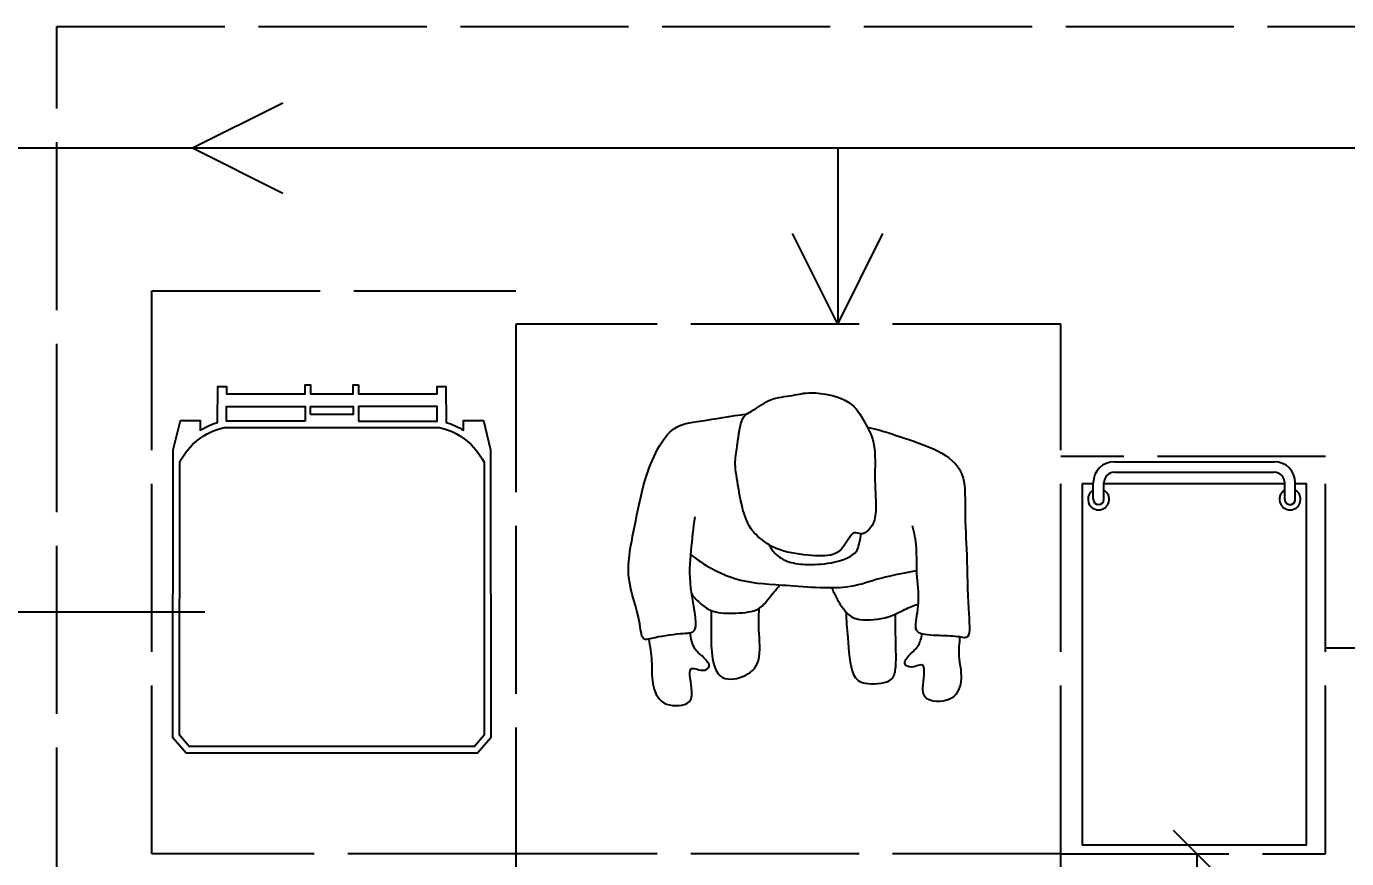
# Model space of a CAD drawing. Header units: millimetres. Extents: x 44692 to 172587, y -26854 to 14445.
# Drawn here: x 66678 to 68672, y -20098 to -18841 of the extents above; entities that cross this region are included whole.
import ezdxf

# ---------------------------------------------------------------- set-up
doc = ezdxf.new("R2010")
doc.units = ezdxf.units.MM
doc.header["$LTSCALE"] = 100
doc.linetypes.add('DASHEDX2', pattern=[3.048, 2.54, -0.508])
for name, color, linetype in [('Area circulacion', 50, 'DASHEDX2'), ('Area proceso', 90, 'DASHEDX2'), ('Cotas secundarias', 41, 'Continuous'), ('Flujo linea A', 4, 'Continuous'), ('Personal', 171, 'Continuous'), ('Transporte semielaborado', 30, 'Continuous')]:
    doc.layers.add(name, color=color, linetype=linetype)
doc.layers.add('Flujo personas', color=7, linetype='Continuous', true_color=0x4991c1)
doc.styles.add('OpenSansCondensed-Light', font='OpenSansCondensed-Light.ttf')
doc.dimstyles.new('Cotas Mateo', dxfattribs={"dimtxt": 120, "dimasz": 70, "dimexe": 0.375, "dimexo": 0.125, "dimgap": 0.1, "dimtad": 1, "dimdec": 0, "dimzin": 12, "dimdsep": 46, "dimtxsty": 'OpenSansCondensed-Light', "dimblk": 'OBLIQUE', "dimcen": 2.5, "dimazin": 3, "dimtfac": 0.5, "dimtdec": 0, "dimtmove": 2, "dimatfit": 3, "dimarcsym": 0})

# ---------------------------------------------------------------- blocks, each defined once
blk = doc.blocks.new('pa17-16')
for points, knots in [([(5.62, 2.5537), (5.6188, 2.5427), (5.6154, 2.5253), (5.6223, 2.4901), (5.6346, 2.4293), (5.661, 2.4064), (5.685, 2.3908), (5.7322, 2.3832), (5.7723, 2.3842), (5.7881, 2.3969), (5.8018, 2.4268), (5.8146, 2.4162), (5.8324, 2.4305), (5.8382, 2.4568), (5.8318, 2.5038), (5.8344, 2.5615), (5.8137, 2.5937), (5.7944, 2.6284), (5.7307, 2.6388), (5.7037, 2.6296), (5.6679, 2.626), (5.6442, 2.6055), (5.6228, 2.5961), (5.6214, 2.5667), (5.62, 2.5537)], [0, 0, 0, 0, 0.297584, 0.631064, 1.068635, 1.39533, 1.69617, 2.097861, 2.458938, 2.716293, 3.010442, 3.199165, 3.447293, 3.731671, 4.119196, 4.541864, 4.881702, 5.22714, 5.673063, 5.989311, 6.327668, 6.644571, 6.906626, 7.259736, 7.259736, 7.259736, 7.259736]), ([(5.5575, 2.4391), (5.5549, 2.4218), (5.5525, 2.3852), (5.5491, 2.3329), (5.5712, 2.2599), (5.5431, 2.2589), (5.5029, 2.2526), (5.4793, 2.2435), (5.4785, 2.2813), (5.4499, 2.3438), (5.4658, 2.4235), (5.4776, 2.5033), (5.5116, 2.5798), (5.5552, 2.585), (5.608, 2.5962), (5.6336, 2.6001)], [0, 0, 0, 0, 0.404899, 0.829805, 1.276298, 1.516647, 1.885942, 2.122553, 2.418487, 2.881882, 3.382407, 3.897515, 4.613825, 5.020942, 5.393355, 5.393355, 5.393355, 5.393355]), ([(5.8196, 2.5846), (5.837, 2.5819), (5.8817, 2.5675), (5.9755, 2.5418), (5.972, 2.4609), (5.9791, 2.3926), (5.9812, 2.315), (5.9891, 2.2612), (5.9692, 2.2664), (5.9401, 2.2663), (5.9063, 2.2668), (5.9005, 2.2811), (5.909, 2.3184), (5.9007, 2.3606), (5.9019, 2.4011), (5.8964, 2.4238), (5.8933, 2.4348)], [6.682038, 6.682038, 6.682038, 6.682038, 7.076266, 7.806153, 8.304227, 8.77662, 9.284333, 9.649979, 9.844608, 10.160206, 10.472731, 10.661147, 10.998544, 11.371438, 11.724832, 12.051545, 12.051545, 12.051545, 12.051545]), ([(5.6724, 2.3994), (5.675, 2.3947), (5.6837, 2.383), (5.7041, 2.3718), (5.7348, 2.3697), (5.774, 2.3728), (5.8085, 2.3874), (5.8116, 2.4015), (5.8144, 2.4199)], [0.121052, 0.121052, 0.121052, 0.121052, 0.297289, 0.584433, 0.895396, 1.26174, 1.600834, 1.760925, 1.760925, 1.760925, 1.760925]), ([(5.5522, 2.3809), (5.573, 2.3653), (5.6222, 2.3398), (5.6924, 2.3383), (5.7952, 2.3323), (5.8376, 2.352), (5.881, 2.3613), (5.9019, 2.366)], [0, 0, 0, 0, 0.49262, 0.970296, 1.525877, 1.91054, 2.357805, 2.357805, 2.357805, 2.357805]), ([(5.5552, 2.3206), (5.5597, 2.3147), (5.5706, 2.3043), (5.5892, 2.2916), (5.6248, 2.2913), (5.6613, 2.2967), (5.6731, 2.3154), (5.6858, 2.3299), (5.6912, 2.3378)], [0, 0, 0, 0, 0.262594, 0.520609, 0.853848, 1.185107, 1.43842, 1.738028, 1.738028, 1.738028, 1.738028]), ([(5.7713, 2.3359), (5.7736, 2.3305), (5.7786, 2.3203), (5.7954, 2.2951), (5.8154, 2.2848), (5.8612, 2.2906), (5.8838, 2.3057), (5.8988, 2.3117), (5.9058, 2.3148)], [0, 0, 0, 0, 0.233477, 0.532145, 0.79329, 1.163492, 1.458071, 1.725911, 1.725911, 1.725911, 1.725911]), ([(5.5867, 2.2952), (5.5866, 2.2877), (5.5872, 2.2667), (5.5883, 2.1873), (5.6353, 2.19), (5.6673, 2.2128), (5.6606, 2.2618), (5.6599, 2.2881), (5.6606, 2.3008)], [0.078483, 0.078483, 0.078483, 0.078483, 0.321516, 0.797556, 1.122606, 1.448668, 1.830958, 2.166281, 2.166281, 2.166281, 2.166281]), ([(5.7943, 2.2992), (5.7951, 2.2858), (5.7984, 2.2614), (5.8038, 2.2002), (5.8255, 2.1869), (5.8672, 2.191), (5.8755, 2.2117), (5.8718, 2.2605), (5.8715, 2.286), (5.871, 2.2978)], [0, 0, 0, 0, 0.353805, 0.775896, 1.041599, 1.377968, 1.615337, 2.001902, 2.313716, 2.313716, 2.313716, 2.313716]), ([(5.9713, 2.2652), (5.9703, 2.2553), (5.9686, 2.234), (5.9786, 2.2017), (5.9668, 2.1644), (5.9218, 2.1628), (5.9134, 2.1832), (5.9229, 2.229), (5.8988, 2.2135), (5.882, 2.2215), (5.8976, 2.2397), (5.908, 2.248), (5.912, 2.2618), (5.9127, 2.2683)], [0.038839, 0.038839, 0.038839, 0.038839, 0.324329, 0.654038, 0.980089, 1.31306, 1.562526, 1.890179, 2.123217, 2.319335, 2.559559, 2.78492, 2.989829, 2.989829, 2.989829, 2.989829]), ([(5.4915, 2.2484), (5.4936, 2.2374), (5.4981, 2.215), (5.4968, 2.1806), (5.512, 2.1445), (5.5569, 2.147), (5.5634, 2.1681), (5.5498, 2.2128), (5.5753, 2.1995), (5.5912, 2.209), (5.5741, 2.2257), (5.5617, 2.2339), (5.5559, 2.2515), (5.5556, 2.26)], [0, 0, 0, 0, 0.324329, 0.654038, 0.980089, 1.31306, 1.562526, 1.890179, 2.123217, 2.319335, 2.559559, 2.78492, 3.066636, 3.066636, 3.066636, 3.066636])]:
    blk.add_open_spline(points, degree=3, knots=knots)
blk = doc.blocks.new('_OBLIQUE')
at = {"color": 0, "linetype": 'ByBlock'}
blk.add_line((-0.5, -0.5), (0.5, 0.5), dxfattribs=at)
blk = doc.blocks.new('*D87')
at = {"layer": 'Cotas secundarias', "color": 0, "lineweight": -2, "transparency": 16777216}
for p, q in [((68240.6, -20090.3), (68446.2, -20090.3)), ((68445.8, -20090.3), (68445.8, -20414.6)), ((68445.8, -20906.3), (68445.8, -20694.8)), ((68240.6, -20906.3), (68446.2, -20906.3))]:
    blk.add_line(p, q, dxfattribs=at)
at = {"layer": 'Defpoints', "color": 0, "transparency": 16777216}
for p in [(68240.4, -20090.3), (68445.8, -20090.3), (68240.4, -20906.3)]:
    blk.add_point(p, dxfattribs=at)
at = {"layer": 'Cotas secundarias', "color": 0, "lineweight": -2, "transparency": 16777216, "xscale": 70, "yscale": 70, "zscale": 70}
for p, rotation in [((68445.8, -20090.3), 90), ((68445.8, -20906.3), 270)]:
    blk.add_blockref('_OBLIQUE', p, dxfattribs=dict(at, rotation=rotation))
at = {"layer": 'Cotas secundarias', "color": 0, "transparency": 16777216, "insert": (68445.8, -20554.7), "char_height": 120, "attachment_point": 5, "rotation": 90, "style": 'OpenSansCondensed-Light'}
blk.add_mtext('816', dxfattribs=at)

msp = doc.modelspace()

# ---------------------------------------------------------------- linework, layer by layer
at = {"layer": 'Area circulacion'}
for p, q in [((66723.828, -21707.991), (66723.828, -18840.848)), ((66723.828, -18840.848), (68865.508, -18840.848))]:
    msp.add_line(p, q, dxfattribs=at)
at = {"layer": 'Area proceso'}
for p, q in [((66867.432, -20090.329), (66867.432, -19240.329)), ((66867.432, -19240.329), (67417.432, -19240.329)), ((67417.432, -20090.329), (66867.432, -20090.329)), ((68240.432, -20090.329), (67417.432, -20090.329)), ((67417.432, -20090.329), (67417.432, -20906.329)), ((68240.432, -20906.329), (68240.432, -20090.329))]:
    msp.add_line(p, q, dxfattribs=at)
at = {"layer": 'Area proceso', "color": 3}
for p, q in [((68240.432, -19290.329), (67417.432, -19290.329)), ((67417.432, -19290.329), (67417.432, -20090.329)), ((68240.432, -20090.329), (68240.432, -19290.329)), ((68640.432, -19490.329), (68240.432, -19490.329)), ((68640.432, -20090.329), (68640.432, -19490.329)), ((68240.432, -20090.329), (68640.432, -20090.329))]:
    msp.add_line(p, q, dxfattribs=at)
at = {"layer": 'Flujo linea A'}
for p, q in [((66947.432, -19725.329), (66193.269, -19725.329)), ((69294.373, -19779.8), (68640.432, -19779.8))]:
    msp.add_line(p, q, dxfattribs=at)
at = {"layer": 'Flujo personas'}
for p, q in [((66928.689, -19024.46), (67065.413, -18956.097)), ((67903.383, -19024.636), (66130.561, -19024.636)), ((66928.689, -19024.46), (67065.413, -19092.822)), ((70037.202, -19024.636), (67903.383, -19024.636)), ((67903.383, -19024.636), (67903.383, -19290.329)), ((67903.41, -19290.329), (67835.048, -19153.605)), ((67903.41, -19290.329), (67971.773, -19153.605))]:
    msp.add_line(p, q, dxfattribs=at)
at = {"layer": 'Transporte semielaborado'}
for p, q in [((68321.489, -19498.29), (68562.861, -19498.29)), ((68321.489, -19514.237), (68562.861, -19514.237)), ((68272.732, -19531.181), (68280.706, -19531.181)), ((68272.732, -19531.181), (68272.732, -19539.155)), ((68272.732, -19531.181), (68289.594, -19531.181)), ((68272.732, -19531.181), (68272.732, -19555.103)), ((68272.732, -19531.181), (68272.732, -20077.384)), ((68272.732, -19531.181), (68289.594, -19531.181)), ((68289.594, -19555.103), (68289.594, -19530.185)), ((68305.541, -19555.103), (68305.541, -19530.185)), ((68305.541, -19531.181), (68578.808, -19531.181)), ((68578.808, -19555.103), (68578.808, -19530.185)), ((68594.756, -19555.103), (68594.756, -19530.185)), ((68594.756, -19531.181), (68611.617, -19531.181)), ((68611.617, -20077.384), (68611.617, -19531.181)), ((68611.617, -20077.384), (68272.732, -20077.384))]:
    msp.add_line(p, q, dxfattribs=at)
for points in [[(67179.407, -19381.964), (67179.407, -19395.692), (67298.553, -19395.692), (67298.553, -19384.789), (67305.067, -19384.789), (67311.583, -19384.789), (67311.953, -19438.983, -0.06535175), (67338.122, -19450.896), (67338.012, -19436.169), (67368.124, -19436.169), (67379.117, -19480.598), (67379.403, -19915.279), (67359.285, -19938.331), (67139.26, -19938.331), (66919.235, -19938.331), (66899.117, -19915.279), (66899.403, -19480.598), (66910.396, -19436.169), (66940.508, -19436.169), (66940.398, -19450.896, -0.06535175), (66966.566, -19438.983), (66966.937, -19384.789), (66973.453, -19384.789), (66979.967, -19384.789), (66979.967, -19395.692), (67099.113, -19395.692), (67099.113, -19381.964), (67107.235, -19381.964), (67107.235, -19395.692), (67139.26, -19395.692), (67171.284, -19395.692), (67171.284, -19381.964)], [(67369.129, -19498.928), (67369.401, -19911.532), (67354.739, -19928.331), (67139.26, -19928.331), (66923.781, -19928.331), (66909.119, -19911.532), (66909.391, -19498.928, -0.22212915), (66976.514, -19446.674), (67302.006, -19446.674, -0.22212915)]]:
    msp.add_lwpolyline(points, format="xyb", close=True, dxfattribs=at)
for points in [[(67099.113, -19437.119), (66979.967, -19437.119), (66979.967, -19415.093), (67099.113, -19415.093), (67099.113, -19437.112)], [(67179.407, -19437.119), (67298.553, -19437.119), (67298.553, -19415.093), (67179.407, -19415.093), (67179.407, -19437.112)]]:
    msp.add_lwpolyline(points, dxfattribs=at)
msp.add_lwpolyline([(67107.235, -19427.106), (67107.235, -19415.093), (67139.26, -19415.093), (67171.284, -19415.093), (67171.284, -19427.106), (67139.26, -19427.106)], close=True, dxfattribs=at)
for centre, radius, start, end in [((68321.489, -19530.185), 31.895, 90, 180), ((68562.861, -19530.185), 31.895, 0, 90), ((68321.489, -19530.185), 15.948, 90, 180), ((68562.861, -19530.185), 15.948, 0, 90), ((68297.568, -19555.103), 15.948, 120, 60), ((68586.782, -19555.103), 15.948, 120, 60), ((68297.568, -19555.103), 7.974, 180, 0), ((68586.782, -19555.103), 7.974, 179.999891, 0), ((68586.782, -19555.103), 7.974, 270, 0)]:
    msp.add_arc(centre, radius, start, end, dxfattribs=at)

# ---------------------------------------------------------------- block references
at = {"layer": 'Personal', "xscale": 979.1504951166461, "yscale": 979.1504951166461, "zscale": 979.1504951166461, "rotation": 358.3998681193053}
msp.add_blockref('pa17-16', (62181.646, -21816.909), dxfattribs=at)

# ---------------------------------------------------------------- dimensions: what is measured, and where the dimension line sits
at = {"layer": 'Cotas secundarias'}
dim = msp.add_linear_dim(base=(68445.779, -20090.329), p1=(68240.432, -20906.329), p2=(68240.432, -20090.329), angle=90, dimstyle='Cotas Mateo', dxfattribs=at)
dim.commit()
dim.dimension.update_dxf_attribs({"geometry": '*D87', "text_midpoint": (68445.779, -20554.686), "dimtype": 160})

doc.saveas('drawing.dxf')
